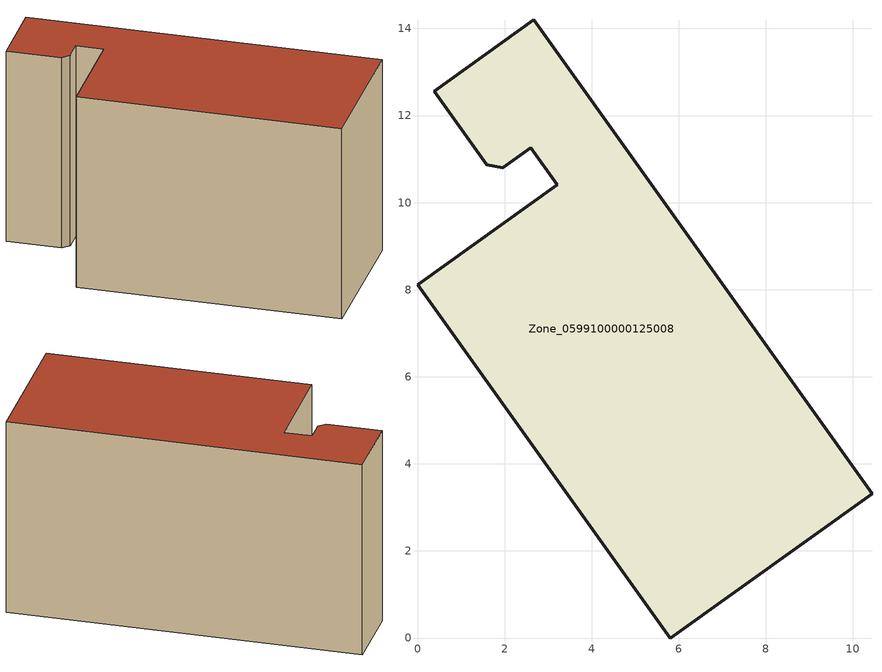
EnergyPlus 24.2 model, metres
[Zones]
Zone_0599100000125008
 floor ground (C_G): 2.6,11.26 1.96,10.8 1.59,10.87 0.38,12.56 2.67,14.2 10.44,3.31 5.8,0 0,8.11 3.21,10.41 z0
 wall outside (C_F): 2.6,11.26 3.21,10.41 0,8.11 5.8,0 10.44,3.31 2.67,14.2 0.38,12.56 1.59,10.87 1.96,10.8 2.6,11.26 z0:7.75
 roof outside (C_R): 1.96,10.8 2.6,11.26 3.21,10.41 0,8.11 5.8,0 10.44,3.31 2.67,14.2 0.38,12.56 1.59,10.87 z7.75
[BUILDING]
Pand.0599100000125008: North Axis=0; Terrain=City; Loads Convergence Tolerance Value=0.04; Temperature Convergence Tolerance Value=0.4; Solar Distribution=FullExterior; Maximum Number of Warmup Days=25; Minimum Number of Warmup Days=1
[Site:Location]
Rotterdam.The.Hague.AP_ZH_NLD Design_Conditions: Latitude=51.96; Longitude=4.45; Time Zone=1; Elevation=-4.5
[SITE:GROUNDTEMPERATURE:BUILDINGSURFACE]
18, 18, 18, 18, 18, 18, 18, 18, 18, 18, 18, 18
[MATERIAL] Thermal Absorptance=0.9; Solar Absorptance=0.7; Visible Absorptance=0.7
Name | Roughness | Thickness | Conductivity | Density | Specific Heat
G.TI.1975-1991 | MediumSmooth | 0.15 | 0.288461 | 540 | 1210
F.TI.1975-1991 | Rough | 0.3 | 0.230769 | 1920 | 840
R.TI.1975-1991 | MediumRough | 0.2 | 0.153846 | 1500 | 1000
[CONSTRUCTION]
C_G: G.TI.1975-1991
C_F: F.TI.1975-1991
C_R: R.TI.1975-1991
[ZONE]
Zone_0599100000125008: Type=1; Multiplier=1; Ceiling Height=Autocalculate; Volume=Autocalculate; Floor Area=autocalculate; Part of Total Floor Area=Yes
[ZONEINFILTRATION:DESIGNFLOWRATE]
Infil_Zone_0599100000125008: Zone or ZoneList or Space or SpaceList=Zone_0599100000125008; Schedule=AlwaysOn; Design Flow Rate Calculation Method=Flow/Area; Flow Rate per Floor Area=0.003; Constant Term Coefficient=1; Temperature Term Coefficient=0; Velocity Term Coefficient=0; Velocity Squared Term Coefficient=0
[HVACTEMPLATE:ZONE:IDEALLOADSAIRSYSTEM]
Zone_0599100000125008: Maximum Heating Supply Air Temperature=50; Minimum Cooling Supply Air Temperature=13; Maximum Heating Supply Air Humidity Ratio=0.0156; Minimum Cooling Supply Air Humidity Ratio=0.0077; Heating Limit=NoLimit; Cooling Limit=NoLimit; Dehumidification Control Type=ConstantSensibleHeatRatio; Cooling Sensible Heat Ratio=0.7; Dehumidification Setpoint=60; Humidification Control Type=None; Humidification Setpoint=30; Outdoor Air Method=None; Outdoor Air Flow Rate per Person=0.00944; Outdoor Air Flow Rate per Zone Floor Area=0; Outdoor Air Flow Rate per Zone=0; Demand Controlled Ventilation Type=None; Outdoor Air Economizer Type=NoEconomizer; Heat Recovery Type=None; Sensible Heat Recovery Effectiveness=0.7; Latent Heat Recovery Effectiveness=0.65
[ZONECONTROL:THERMOSTAT]
ThermostatControl_Zone_0599100000125008: Zone or ZoneList=Zone_0599100000125008; Control Type Schedule=DualSetpointControlType; Control 1=Thermostat_Zone_0599100000125008; Temperature Difference Between Cutout And Setpoint=0
[THERMOSTATSETPOINT:DUALSETPOINT]
Thermostat_Zone_0599100000125008: Heating Setpoint Temperature Schedule=HeatingSetpoint_Zone_0599100000125008; Cooling Setpoint Temperature Schedule=CoolingSetpoint_Zone_0599100000125008
[SCHEDULE:COMPACT]
HeatingSetpoint_Zone_0599100000125008: Through: 12/31, For: AllDays, Until: 24:00, 21
CoolingSetpoint_Zone_0599100000125008: Through: 12/31, For: AllDays, Until: 24:00, 24
DualSetpointControlType: Through: 12/31, For: AllDays, Until: 24:00, 4
AlwaysOn: Through: 12/31, For: AllDays, Until: 24:00, 1
